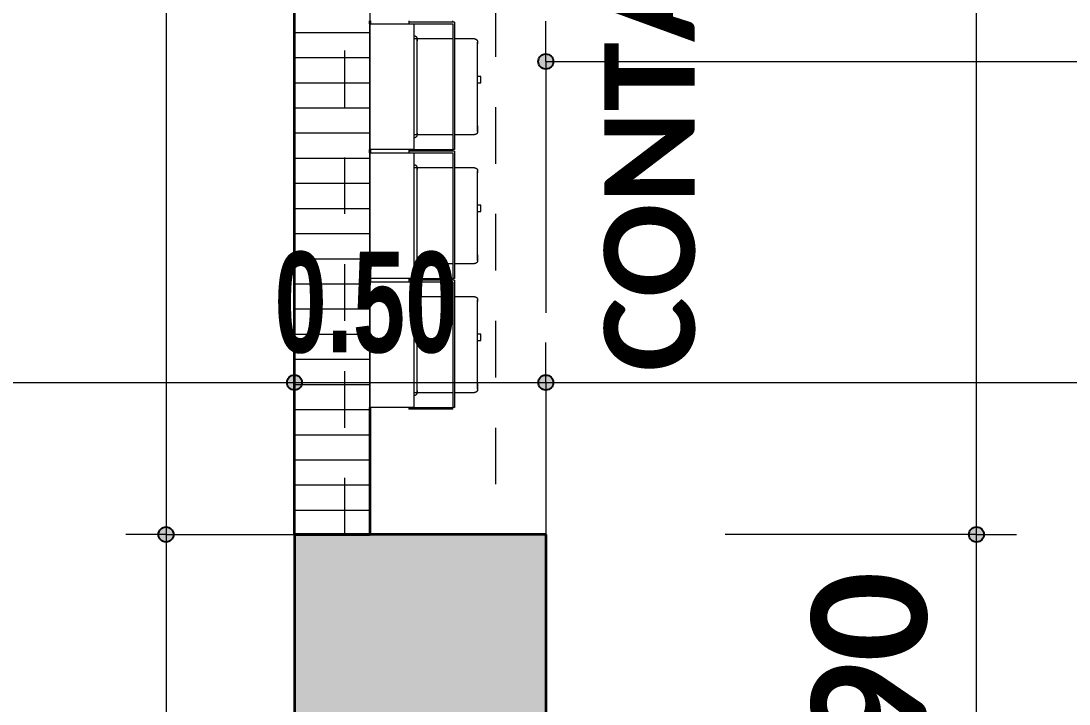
# Model space of a CAD drawing. Header units: metres. Extents: x -144 to 1000, y -717 to 29.
# Drawn here: x 229.054 to 231.14, y -567.561 to -566.203 of the extents above; entities that cross this region are included whole.
import ezdxf

# ---------------------------------------------------------------- set-up
doc = ezdxf.new("R2010")
doc.units = ezdxf.units.M
doc.linetypes.add('basculante modificado', pattern=[0.18, 0.1125, -0.0675])
doc.layers.get('0').update_dxf_attribs({"color": 1})
for name, color, linetype, lineweight in [('A-ANNO-DIMS', 1, 'Continuous', 9), ('A-DETL', 1, 'Continuous', 9), ('A-DETL-THIN', 1, 'Continuous', 9), ('A-WALL', 4, 'Continuous', 9), ('E-ELEC-FIXT', 7, 'Continuous', 9), ('G-ANNO-TEXT', 2, 'Continuous', 9), ('S-COLS', 7, 'Continuous', 9)]:
    doc.layers.add(name, color=color, linetype=linetype, lineweight=lineweight)
doc.layers.add('A-WALL-PATT', color=7, linetype='Continuous', lineweight=35, true_color=0x9c9c9c)
doc.styles.add('Britannic Bold_B_3', font='', dxfattribs={"width": 0.7})
doc.styles.add('Calibri_B_2', font='calibrib.ttf', dxfattribs={"height": 0.135})
doc.styles.add('Calibri_B_8', font='calibrib.ttf', dxfattribs={"height": 0.9})
doc.styles.get('Britannic Bold_B_3').set_extended_font_data('Britannic Bold', bold=True)

# ---------------------------------------------------------------- blocks, each defined once
blk = doc.blocks.new('W')
at = {"layer": 'A-ANNO-DIMS', "lineweight": 25, "true_color": 0x004080}
h = blk.add_hatch(color=156, dxfattribs=at)
edge = h.paths.add_edge_path()
edge.add_arc((227.599, -504.7657), 0.015, 0, 360)
at = {"layer": 'A-ANNO-DIMS', "lineweight": 25, "true_color": 0x00592d}
h = blk.add_hatch(color=118, dxfattribs=at)
edge = h.paths.add_edge_path()
edge.add_arc((227.099, -505.4042), 0.015, 0, 360)
h = blk.add_hatch(color=118, dxfattribs=at)
edge = h.paths.add_edge_path()
edge.add_arc((227.099, -505.4042), 0.015, 0, 360)
h = blk.add_hatch(color=118, dxfattribs=at)
edge = h.paths.add_edge_path()
edge.add_arc((227.599, -505.4042), 0.015, 0, 360)
h = blk.add_hatch(color=118, dxfattribs=at)
edge = h.paths.add_edge_path()
edge.add_arc((227.599, -505.4042), 0.015, 0, 360)
h = blk.add_hatch(color=118, dxfattribs=at)
edge = h.paths.add_edge_path()
edge.add_arc((226.8431, -505.7064), 0.015, 0, 360)
h = blk.add_hatch(color=118, dxfattribs=at)
edge = h.paths.add_edge_path()
edge.add_arc((226.8431, -505.7064), 0.015, 0, 360)
at = {"layer": 'A-ANNO-DIMS', "lineweight": 25, "true_color": 0x004080}
h = blk.add_hatch(color=156, dxfattribs=at)
edge = h.paths.add_edge_path()
edge.add_arc((228.4561, -505.7064), 0.015, 0, 360)
h = blk.add_hatch(color=156, dxfattribs=at)
edge = h.paths.add_edge_path()
edge.add_arc((228.4561, -505.7064), 0.015, 0, 360)
at = {"layer": 'S-COLS', "true_color": 0x5b5b5b}
h = blk.add_hatch(color=251, dxfattribs=at)
h.paths.add_polyline_path([(219.399, -506.6065), (219.899, -506.6065), (219.899, -505.7065), (219.399, -505.7065), (219.399, -506.241)])
h.paths.add_polyline_path([(237.6988, -506.6065), (237.6988, -505.7065), (237.1988, -505.7065), (237.1988, -506.6065)])
h.paths.add_polyline_path([(227.249, -506.6064), (227.599, -506.6064), (227.599, -505.7064), (227.099, -505.7064), (227.099, -506.6064)])
h.paths.add_polyline_path([(227.099, -498.9064), (227.5989, -498.9064), (227.5989, -498.0064), (227.0989, -498.0064), (227.0989, -498.9064)])
h.paths.add_polyline_path([(219.8989, -498.9064), (219.8989, -498.2065), (219.3989, -498.2065), (219.3989, -498.9064)])
h.paths.add_polyline_path([(237.2991, -498.9064), (237.6991, -498.9054), (237.6991, -498.2065), (237.2991, -498.2065), (237.2991, -498.9054)])
h.paths.add_polyline_path([(225.2986, -498.9064), (225.2989, -498.9064), (225.2986, -498.4065), (223.5988, -498.4065), (223.5988, -496.2565), (225.2991, -496.2565), (225.2986, -495.7565), (223.2988, -495.7565), (223.2988, -498.9064)])
h.paths.add_polyline_path([(233.8991, -498.9064), (233.8989, -495.7564), (233.3991, -495.7564), (233.3991, -498.9064), (233.8989, -498.9064)])
h.paths.add_polyline_path([(227.5991, -496.6565), (227.5991, -495.7565), (227.0991, -495.7565), (227.0991, -496.6565)])
h.paths.add_polyline_path([(219.3988, -496.4565), (219.8988, -496.4565), (219.8988, -495.7554), (219.3988, -495.7554)])
h.paths.add_polyline_path([(237.2991, -496.4565), (237.6991, -496.4565), (237.6991, -495.7554), (237.2991, -495.7564)])
h.paths.add_polyline_path([(237.199, -487.7565), (237.699, -487.7565), (237.699, -486.8565), (237.199, -486.8565)])
at = {"layer": 'A-ANNO-DIMS', "color": 118, "true_color": 0x00592d}
for p, q in [((226.8431, -498.9064), (226.8431, -505.7064)), ((227.099, -505.4042), (227.099, -505.3242)), ((227.099, -505.4042), (227.099, -505.3242)), ((227.599, -505.4042), (227.599, -505.3242)), ((227.599, -505.4042), (227.599, -505.3242)), ((219.899, -505.4042), (227.099, -505.4042)), ((227.099, -505.4042), (227.099, -505.9042)), ((227.099, -505.4042), (227.599, -505.4042)), ((227.099, -505.4042), (227.099, -505.9042)), ((227.599, -505.4042), (227.599, -505.9042)), ((227.599, -505.4042), (237.1988, -505.4042)), ((227.599, -505.4042), (227.599, -505.9042)), ((226.8431, -505.7064), (226.7631, -505.7064)), ((226.8431, -505.7064), (226.7631, -505.7064)), ((226.8431, -505.7064), (227.3431, -505.7064)), ((226.8431, -505.7064), (226.8431, -506.6065)), ((226.8431, -505.7064), (227.3431, -505.7064))]:
    blk.add_line(p, q, dxfattribs=at)
at = {"layer": 'A-ANNO-DIMS', "color": 156, "true_color": 0x004080}
for p, q in [((228.4561, -505.7064), (228.4561, -502.3554)), ((227.599, -504.7657), (227.599, -504.6857)), ((227.599, -504.7657), (228.6989, -504.7657)), ((227.599, -504.7657), (227.599, -505.2657)), ((228.4561, -505.7064), (227.9561, -505.7064)), ((228.4561, -505.7064), (227.9561, -505.7064)), ((228.4561, -506.6064), (228.4561, -505.7064)), ((228.4561, -505.7064), (228.5361, -505.7064)), ((228.4561, -505.7064), (228.5361, -505.7064))]:
    blk.add_line(p, q, dxfattribs=at)
at = {"layer": 'A-ANNO-DIMS', "color": 156, "lineweight": 25, "true_color": 0x004080}
for centre in [(227.599, -504.7657), (228.4561, -505.7064), (228.4561, -505.7064)]:
    blk.add_circle(centre, 0.015, dxfattribs=at)
at = {"layer": 'A-ANNO-DIMS', "color": 118, "lineweight": 25, "true_color": 0x00592d}
for centre in [(227.099, -505.4042), (227.099, -505.4042), (227.599, -505.4042), (227.599, -505.4042), (226.8431, -505.7064), (226.8431, -505.7064)]:
    blk.add_circle(centre, 0.015, dxfattribs=at)
at = {"layer": 'A-DETL', "color": 7, "linetype": 'basculante modificado'}
for p, q in [((227.199, -505.7064), (227.199, -498.9064)), ((227.499, -498.9064), (227.499, -505.7064))]:
    blk.add_line(p, q, dxfattribs=at)
at = {"layer": 'A-DETL-THIN'}
for p, q in [((227.249, -502.3554), (227.249, -505.7064)), ((227.249, -505.7064), (227.5988, -505.7064)), ((227.5988, -505.7064), (227.5988, -506.6064))]:
    blk.add_line(p, q, dxfattribs=at)
at = {"layer": 'A-WALL', "lineweight": 35}
for p, q in [((227.099, -505.7064), (227.099, -498.9104)), ((227.249, -504.6846), (227.249, -504.691)), ((227.249, -504.941), (227.249, -504.9473)), ((227.249, -505.1973), (227.249, -505.2037)), ((227.249, -505.4537), (227.249, -505.7064)), ((227.099, -505.7064), (227.249, -505.7064))]:
    blk.add_line(p, q, dxfattribs=at)
at = {"layer": 'A-WALL-PATT', "color": 8, "lineweight": 5, "true_color": 0x727272}
for p, q in [((227.249, -504.7085), (227.099, -504.7085)), ((227.249, -504.7585), (227.099, -504.7585)), ((227.249, -504.8085), (227.099, -504.8085)), ((227.249, -504.8585), (227.099, -504.8585)), ((227.249, -504.9085), (227.099, -504.9085)), ((227.249, -504.9585), (227.099, -504.9585)), ((227.249, -505.0085), (227.099, -505.0085)), ((227.249, -505.0585), (227.099, -505.0585)), ((227.249, -505.1085), (227.099, -505.1085)), ((227.249, -505.1585), (227.099, -505.1585)), ((227.249, -505.2085), (227.099, -505.2085)), ((227.249, -505.2585), (227.099, -505.2585)), ((227.249, -505.3085), (227.099, -505.3085)), ((227.249, -505.3585), (227.099, -505.3585)), ((227.249, -505.4085), (227.099, -505.4085)), ((227.249, -505.4585), (227.099, -505.4585)), ((227.249, -505.5085), (227.099, -505.5085)), ((227.249, -505.5585), (227.099, -505.5585)), ((227.249, -505.6085), (227.099, -505.6085)), ((227.249, -505.6585), (227.099, -505.6585))]:
    blk.add_line(p, q, dxfattribs=at)
at = {"layer": 'E-ELEC-FIXT'}
for p, q in [((227.249, -504.941), (227.249, -504.691)), ((227.249, -504.691), (227.3364, -504.691)), ((227.3264, -504.6846), (227.3264, -504.6878)), ((227.4138, -504.6878), (227.3264, -504.6878)), ((227.417, -504.6878), (227.3264, -504.6878)), ((227.3264, -504.6878), (227.3264, -504.691)), ((227.3264, -504.691), (227.4138, -504.691)), ((227.3364, -504.691), (227.3364, -504.941)), ((227.4138, -504.6878), (227.4138, -504.6846)), ((227.4138, -504.691), (227.4138, -504.941)), ((227.417, -504.6878), (227.417, -504.941)), ((227.4138, -504.7207), (227.3364, -504.7207)), ((227.3428, -504.7232), (227.3428, -504.7207)), ((227.4571, -504.7207), (227.417, -504.7207)), ((227.3428, -504.7591), (227.3428, -504.7522)), ((227.3428, -504.7866), (227.3428, -504.7782)), ((227.4698, -504.7952), (227.4634, -504.7952)), ((227.4698, -504.7952), (227.4634, -504.7952)), ((227.4698, -504.8079), (227.4698, -504.7952)), ((227.4698, -504.7958), (227.4698, -504.7952)), ((227.4698, -504.796), (227.4698, -504.7952)), ((227.4698, -504.7958), (227.4698, -504.7952)), ((227.4634, -504.8079), (227.4698, -504.8079)), ((227.4634, -504.8079), (227.4698, -504.8079)), ((227.4698, -504.8079), (227.4698, -504.807)), ((227.4698, -504.8079), (227.4698, -504.8072)), ((227.4698, -504.8079), (227.4698, -504.8072)), ((227.3428, -504.8537), (227.3428, -504.8454)), ((227.3428, -504.8797), (227.3428, -504.8721)), ((227.3364, -504.9112), (227.4138, -504.9112)), ((227.3428, -504.9112), (227.3428, -504.9098)), ((227.417, -504.9112), (227.4571, -504.9112)), ((227.3364, -504.941), (227.249, -504.941)), ((227.3264, -504.941), (227.4138, -504.941)), ((227.3264, -504.941), (227.3264, -504.9441)), ((227.4138, -504.9441), (227.4138, -504.941)), ((227.417, -504.941), (227.4138, -504.941)), ((227.249, -505.1973), (227.249, -504.9473)), ((227.249, -504.9473), (227.3364, -504.9473)), ((227.4138, -504.9441), (227.3264, -504.9441)), ((227.417, -504.9441), (227.3264, -504.9441)), ((227.3264, -504.9441), (227.3264, -504.9473)), ((227.3264, -504.9473), (227.4138, -504.9473)), ((227.3364, -504.9473), (227.3364, -505.1973)), ((227.4138, -504.9473), (227.4138, -505.1973)), ((227.417, -504.9441), (227.417, -505.1973)), ((227.4138, -504.9771), (227.3364, -504.9771)), ((227.3428, -504.9796), (227.3428, -504.9771)), ((227.4571, -504.9771), (227.417, -504.9771)), ((227.3428, -505.0155), (227.3428, -505.0086)), ((227.3428, -505.0429), (227.3428, -505.0346)), ((227.4698, -505.0515), (227.4634, -505.0515)), ((227.4698, -505.0515), (227.4634, -505.0515)), ((227.4634, -505.0642), (227.4698, -505.0642)), ((227.4634, -505.0642), (227.4698, -505.0642)), ((227.4698, -505.0642), (227.4698, -505.0515)), ((227.4698, -505.0522), (227.4698, -505.0515)), ((227.4698, -505.0524), (227.4698, -505.0515)), ((227.4698, -505.0522), (227.4698, -505.0515)), ((227.4698, -505.0642), (227.4698, -505.0634)), ((227.4698, -505.0642), (227.4698, -505.0636)), ((227.4698, -505.0642), (227.4698, -505.0636)), ((227.3428, -505.1101), (227.3428, -505.1017)), ((227.3428, -505.1361), (227.3428, -505.1292)), ((227.3364, -505.1676), (227.4138, -505.1676)), ((227.3428, -505.1676), (227.3428, -505.1661)), ((227.417, -505.1676), (227.4571, -505.1676)), ((227.3364, -505.1973), (227.249, -505.1973)), ((227.249, -505.4537), (227.249, -505.2037)), ((227.249, -505.2037), (227.3364, -505.2037)), ((227.3264, -505.1973), (227.4138, -505.1973)), ((227.3264, -505.1973), (227.3264, -505.2005)), ((227.4138, -505.2005), (227.3264, -505.2005)), ((227.417, -505.2005), (227.3264, -505.2005)), ((227.3264, -505.2005), (227.3264, -505.2037)), ((227.3264, -505.2037), (227.4138, -505.2037)), ((227.3364, -505.2037), (227.3364, -505.4537)), ((227.4138, -505.2005), (227.4138, -505.1973)), ((227.417, -505.1973), (227.4138, -505.1973)), ((227.4138, -505.2037), (227.4138, -505.4537)), ((227.417, -505.2005), (227.417, -505.4537)), ((227.4138, -505.2334), (227.3364, -505.2334)), ((227.3428, -505.2359), (227.3428, -505.2334)), ((227.4571, -505.2334), (227.417, -505.2334)), ((227.3428, -505.2718), (227.3428, -505.2649)), ((227.3428, -505.2993), (227.3428, -505.2909)), ((227.4698, -505.3079), (227.4634, -505.3079)), ((227.4698, -505.3079), (227.4634, -505.3079)), ((227.4698, -505.3206), (227.4698, -505.3079)), ((227.4698, -505.3085), (227.4698, -505.3079)), ((227.4698, -505.3087), (227.4698, -505.3079)), ((227.4698, -505.3085), (227.4698, -505.3079)), ((227.4634, -505.3206), (227.4698, -505.3206)), ((227.4634, -505.3206), (227.4698, -505.3206)), ((227.4698, -505.3206), (227.4698, -505.3197)), ((227.4698, -505.3206), (227.4698, -505.3199)), ((227.4698, -505.3206), (227.4698, -505.3199)), ((227.3428, -505.3664), (227.3428, -505.3581)), ((227.3428, -505.3924), (227.3428, -505.3855)), ((227.3428, -505.4239), (227.3428, -505.4225)), ((227.3364, -505.4239), (227.4138, -505.4239)), ((227.417, -505.4239), (227.4571, -505.4239)), ((227.3364, -505.4537), (227.249, -505.4537)), ((227.3264, -505.4537), (227.4138, -505.4537)), ((227.3264, -505.4537), (227.3264, -505.4568)), ((227.4138, -505.4568), (227.3264, -505.4568)), ((227.4138, -505.4568), (227.4138, -505.4537)), ((227.417, -505.4537), (227.4138, -505.4537))]:
    blk.add_line(p, q, dxfattribs=at)
at = {"layer": 'E-ELEC-FIXT', "flags": 128}
for points in [[(227.3364, -504.7144), (227.3367, -504.7144), (227.3369, -504.7144), (227.3372, -504.7144), (227.3375, -504.7144), (227.3377, -504.7145), (227.3379, -504.7145), (227.3382, -504.7146), (227.3384, -504.7147), (227.3387, -504.7148), (227.3389, -504.7149), (227.3391, -504.715), (227.3394, -504.7151), (227.3396, -504.7152), (227.3398, -504.7153), (227.34, -504.7155), (227.3402, -504.7156), (227.3404, -504.7158), (227.3406, -504.7159), (227.3408, -504.7161), (227.341, -504.7163), (227.3412, -504.7165), (227.3413, -504.7167), (227.3415, -504.7169), (227.3416, -504.7171), (227.3418, -504.7173), (227.3419, -504.7175), (227.342, -504.7177), (227.3422, -504.718), (227.3423, -504.7182), (227.3424, -504.7184), (227.3424, -504.7187), (227.3425, -504.7189), (227.3426, -504.7191), (227.3426, -504.7194), (227.3427, -504.7196), (227.3427, -504.7199), (227.3428, -504.7201), (227.3428, -504.7204), (227.3428, -504.7206), (227.3428, -504.7207)], [(227.3364, -504.7144), (227.3367, -504.7144), (227.3369, -504.7144), (227.3372, -504.7144), (227.3375, -504.7144), (227.3377, -504.7145), (227.3379, -504.7145), (227.3382, -504.7146), (227.3384, -504.7147), (227.3387, -504.7148), (227.3389, -504.7149), (227.3391, -504.715), (227.3394, -504.7151), (227.3396, -504.7152), (227.3398, -504.7153), (227.34, -504.7155), (227.3402, -504.7156), (227.3404, -504.7158), (227.3406, -504.7159)], [(227.3423, -504.7182), (227.3424, -504.7184), (227.3424, -504.7187), (227.3425, -504.7189), (227.3426, -504.7191), (227.3426, -504.7194), (227.3427, -504.7196), (227.3427, -504.7199), (227.3428, -504.7201), (227.3428, -504.7204), (227.3428, -504.7206), (227.3428, -504.7207)], [(227.3428, -504.816), (227.3428, -504.8122), (227.3428, -504.8084), (227.3428, -504.8046), (227.3428, -504.8008), (227.3428, -504.797), (227.3428, -504.7933), (227.3428, -504.7896), (227.3428, -504.786), (227.3428, -504.7824), (227.3428, -504.7789), (227.3428, -504.7754), (227.3428, -504.772), (227.3428, -504.7686), (227.3428, -504.7654), (227.3428, -504.7622), (227.3428, -504.7591), (227.3428, -504.7561), (227.3428, -504.7532), (227.3428, -504.7503), (227.3428, -504.7476), (227.3428, -504.745), (227.3428, -504.7426), (227.3428, -504.7402), (227.3428, -504.7379), (227.3428, -504.7358), (227.3428, -504.7338), (227.3428, -504.732), (227.3428, -504.7302), (227.3428, -504.7286), (227.3428, -504.7272), (227.3428, -504.7259), (227.3428, -504.7247), (227.3428, -504.7237), (227.3428, -504.7228), (227.3428, -504.7221), (227.3428, -504.7215), (227.3428, -504.7211), (227.3428, -504.7208), (227.3428, -504.7207), (227.3428, -504.7207)], [(227.3428, -504.7207), (227.3428, -504.7208), (227.3428, -504.721), (227.3428, -504.7214), (227.3428, -504.7219), (227.3428, -504.7226), (227.3428, -504.7234), (227.3428, -504.7244)], [(227.4571, -504.7207), (227.4573, -504.7207), (227.4576, -504.7207), (227.4579, -504.7208), (227.4581, -504.7208), (227.4584, -504.7208), (227.4586, -504.7209), (227.4588, -504.721), (227.4591, -504.721), (227.4593, -504.7211), (227.4596, -504.7212), (227.4598, -504.7213), (227.46, -504.7214), (227.4602, -504.7216), (227.4605, -504.7217), (227.4607, -504.7218), (227.4609, -504.722), (227.4611, -504.7221), (227.4613, -504.7223), (227.4615, -504.7225), (227.4616, -504.7226), (227.4618, -504.7228), (227.462, -504.723), (227.4621, -504.7232), (227.4623, -504.7234), (227.4624, -504.7236), (227.4626, -504.7239), (227.4627, -504.7241), (227.4628, -504.7243), (227.4629, -504.7245), (227.463, -504.7248), (227.4631, -504.725), (227.4632, -504.7252), (227.4632, -504.7255), (227.4633, -504.7257), (227.4633, -504.726), (227.4634, -504.7262), (227.4634, -504.7265), (227.4634, -504.7267), (227.4634, -504.727), (227.4634, -504.7271)], [(227.4579, -504.7208), (227.4581, -504.7208), (227.4584, -504.7208), (227.4586, -504.7209), (227.4588, -504.721), (227.4591, -504.721), (227.4593, -504.7211), (227.4596, -504.7212), (227.4598, -504.7213), (227.46, -504.7214), (227.4602, -504.7216), (227.4605, -504.7217), (227.4607, -504.7218), (227.4609, -504.722)], [(227.4623, -504.7234), (227.4624, -504.7236), (227.4626, -504.7239), (227.4627, -504.7241), (227.4628, -504.7243), (227.4629, -504.7245), (227.463, -504.7248), (227.4631, -504.725), (227.4632, -504.7252), (227.4632, -504.7255), (227.4633, -504.7257), (227.4633, -504.726), (227.4634, -504.7262), (227.4634, -504.7265), (227.4634, -504.7267), (227.4634, -504.727), (227.4634, -504.7271)], [(227.4634, -504.9049), (227.4634, -504.9048), (227.4634, -504.9046), (227.4634, -504.9042), (227.4634, -504.9037), (227.4634, -504.9031), (227.4634, -504.9023), (227.4634, -504.9014), (227.4634, -504.9004), (227.4634, -504.8992), (227.4634, -504.8978), (227.4634, -504.8964), (227.4634, -504.8948), (227.4634, -504.8931), (227.4634, -504.8913), (227.4634, -504.8893), (227.4634, -504.8873), (227.4634, -504.8851), (227.4634, -504.8828), (227.4634, -504.8804), (227.4634, -504.8779), (227.4634, -504.8753), (227.4634, -504.8726), (227.4634, -504.8698), (227.4634, -504.867), (227.4634, -504.864), (227.4634, -504.861), (227.4634, -504.8579), (227.4634, -504.8547), (227.4634, -504.8515), (227.4634, -504.8482), (227.4634, -504.8448), (227.4634, -504.8415), (227.4634, -504.838), (227.4634, -504.8346), (227.4634, -504.8311), (227.4634, -504.8276), (227.4634, -504.824), (227.4634, -504.8205), (227.4634, -504.8169), (227.4634, -504.8134), (227.4634, -504.8098), (227.4634, -504.8063), (227.4634, -504.8028), (227.4634, -504.7992), (227.4634, -504.7958), (227.4634, -504.7923), (227.4634, -504.7889), (227.4634, -504.7855), (227.4634, -504.7822), (227.4634, -504.779), (227.4634, -504.7758), (227.4634, -504.7726), (227.4634, -504.7696), (227.4634, -504.7666), (227.4634, -504.7636), (227.4634, -504.7608), (227.4634, -504.7581), (227.4634, -504.7554), (227.4634, -504.7529), (227.4634, -504.7504), (227.4634, -504.7481), (227.4634, -504.7458), (227.4634, -504.7437), (227.4634, -504.7417), (227.4634, -504.7398), (227.4634, -504.738), (227.4634, -504.7364), (227.4634, -504.7349), (227.4634, -504.7335), (227.4634, -504.7322), (227.4634, -504.7311), (227.4634, -504.7301), (227.4634, -504.7292), (227.4634, -504.7285), (227.4634, -504.728), (227.4634, -504.7275), (227.4634, -504.7272), (227.4634, -504.7271), (227.4634, -504.7271)], [(227.4634, -504.7271), (227.4634, -504.7271), (227.4634, -504.7274), (227.4634, -504.7277), (227.4634, -504.7282), (227.4634, -504.7288), (227.4634, -504.7296), (227.4634, -504.7305)], [(227.4634, -504.7285), (227.4634, -504.728), (227.4634, -504.7275), (227.4634, -504.7272), (227.4634, -504.7271), (227.4634, -504.7271)], [(227.4634, -504.7271), (227.4634, -504.7271), (227.4634, -504.7274), (227.4634, -504.7277), (227.4634, -504.7282)], [(227.3428, -504.9112), (227.3428, -504.9111), (227.3428, -504.9109), (227.3428, -504.9105), (227.3428, -504.91), (227.3428, -504.9093), (227.3428, -504.9085), (227.3428, -504.9075), (227.3428, -504.9064), (227.3428, -504.9051), (227.3428, -504.9037), (227.3428, -504.9021), (227.3428, -504.9005), (227.3428, -504.8986), (227.3428, -504.8967), (227.3428, -504.8946), (227.3428, -504.8924), (227.3428, -504.89), (227.3428, -504.8876), (227.3428, -504.885), (227.3428, -504.8823), (227.3428, -504.8795), (227.3428, -504.8767), (227.3428, -504.8737), (227.3428, -504.8706), (227.3428, -504.8674), (227.3428, -504.8642), (227.3428, -504.8609), (227.3428, -504.8575), (227.3428, -504.854), (227.3428, -504.8505), (227.3428, -504.8469), (227.3428, -504.8433), (227.3428, -504.8396), (227.3428, -504.8359), (227.3428, -504.8322), (227.3428, -504.8284), (227.3428, -504.8246), (227.3428, -504.8208), (227.3428, -504.817), (227.3428, -504.816)], [(227.4634, -504.9049), (227.4634, -504.9048), (227.4634, -504.9046), (227.4634, -504.9042), (227.4634, -504.9037), (227.4634, -504.9031), (227.4634, -504.9023), (227.4634, -504.9014), (227.4634, -504.9004), (227.4634, -504.8992), (227.4634, -504.8978), (227.4634, -504.8964), (227.4634, -504.8948), (227.4634, -504.8931)], [(227.4634, -504.8939), (227.4634, -504.8956), (227.4634, -504.8971), (227.4634, -504.8985), (227.4634, -504.8997), (227.4634, -504.9009), (227.4634, -504.9018), (227.4634, -504.9027), (227.4634, -504.9034), (227.4634, -504.904), (227.4634, -504.9044), (227.4634, -504.9047), (227.4634, -504.9048), (227.4634, -504.9049)], [(227.4634, -504.8939), (227.4634, -504.8956), (227.4634, -504.8971), (227.4634, -504.8985), (227.4634, -504.8997), (227.4634, -504.9009), (227.4634, -504.9018), (227.4634, -504.9027), (227.4634, -504.9034), (227.4634, -504.904), (227.4634, -504.9044), (227.4634, -504.9047), (227.4634, -504.9048), (227.4634, -504.9049)], [(227.3428, -504.9112), (227.3428, -504.9115), (227.3428, -504.9117), (227.3427, -504.912), (227.3427, -504.9122), (227.3427, -504.9125), (227.3426, -504.9127), (227.3425, -504.913), (227.3425, -504.9132), (227.3424, -504.9135), (227.3423, -504.9137), (227.3422, -504.9139), (227.3421, -504.9141), (227.342, -504.9144), (227.3418, -504.9146), (227.3417, -504.9148), (227.3415, -504.915), (227.3414, -504.9152), (227.3412, -504.9154), (227.341, -504.9156), (227.3409, -504.9158), (227.3407, -504.9159), (227.3405, -504.9161), (227.3403, -504.9163), (227.3401, -504.9164), (227.3399, -504.9166), (227.3397, -504.9167), (227.3394, -504.9168), (227.3392, -504.9169), (227.339, -504.917), (227.3387, -504.9171), (227.3385, -504.9172), (227.3383, -504.9173), (227.338, -504.9174), (227.3378, -504.9174), (227.3375, -504.9175), (227.3373, -504.9175), (227.337, -504.9175), (227.3368, -504.9176), (227.3365, -504.9176), (227.3364, -504.9176)], [(227.3405, -504.9161), (227.3403, -504.9163), (227.3401, -504.9164), (227.3399, -504.9166), (227.3397, -504.9167), (227.3394, -504.9168), (227.3392, -504.9169), (227.339, -504.917), (227.3387, -504.9171), (227.3385, -504.9172), (227.3383, -504.9173), (227.338, -504.9174), (227.3378, -504.9174), (227.3375, -504.9175), (227.3373, -504.9175), (227.337, -504.9175), (227.3368, -504.9176), (227.3365, -504.9176), (227.3364, -504.9176)], [(227.3428, -504.9112), (227.3428, -504.9115), (227.3428, -504.9117), (227.3427, -504.912), (227.3427, -504.9122), (227.3427, -504.9125), (227.3426, -504.9127), (227.3425, -504.913), (227.3425, -504.9132), (227.3424, -504.9135)], [(227.3428, -504.9082), (227.3428, -504.9091), (227.3428, -504.9098), (227.3428, -504.9104), (227.3428, -504.9108), (227.3428, -504.9111), (227.3428, -504.9112), (227.3428, -504.9112)], [(227.4634, -504.9049), (227.4634, -504.9051), (227.4634, -504.9054), (227.4634, -504.9056), (227.4634, -504.9059), (227.4633, -504.9061), (227.4633, -504.9064), (227.4632, -504.9066), (227.4631, -504.9069), (227.463, -504.9071), (227.4629, -504.9073), (227.4628, -504.9076), (227.4627, -504.9078), (227.4626, -504.908), (227.4625, -504.9082), (227.4623, -504.9085), (227.4622, -504.9087), (227.462, -504.9089), (227.4619, -504.9091), (227.4617, -504.9092), (227.4615, -504.9094), (227.4613, -504.9096), (227.4611, -504.9098), (227.4609, -504.9099), (227.4607, -504.9101), (227.4605, -504.9102), (227.4603, -504.9103), (227.4601, -504.9105), (227.4599, -504.9106), (227.4596, -504.9107), (227.4594, -504.9108), (227.4592, -504.9109), (227.4589, -504.911), (227.4587, -504.911), (227.4584, -504.9111), (227.4582, -504.9111), (227.4579, -504.9112), (227.4577, -504.9112), (227.4574, -504.9112), (227.4572, -504.9112), (227.4571, -504.9112)], [(227.4609, -504.9099), (227.4607, -504.9101), (227.4605, -504.9102), (227.4603, -504.9103), (227.4601, -504.9105), (227.4599, -504.9106), (227.4596, -504.9107), (227.4594, -504.9108), (227.4592, -504.9109), (227.4589, -504.911), (227.4587, -504.911), (227.4584, -504.9111), (227.4582, -504.9111), (227.4579, -504.9112)], [(227.4634, -504.9049), (227.4634, -504.9051), (227.4634, -504.9054), (227.4634, -504.9056), (227.4634, -504.9059), (227.4633, -504.9061), (227.4633, -504.9064), (227.4632, -504.9066), (227.4631, -504.9069), (227.463, -504.9071), (227.4629, -504.9073), (227.4628, -504.9076), (227.4627, -504.9078), (227.4626, -504.908), (227.4625, -504.9082), (227.4623, -504.9085), (227.4622, -504.9087), (227.462, -504.9089), (227.4619, -504.9091), (227.4617, -504.9092)], [(227.3364, -504.9707), (227.3367, -504.9707), (227.3369, -504.9707), (227.3372, -504.9708), (227.3375, -504.9708), (227.3377, -504.9708), (227.3379, -504.9709), (227.3382, -504.971), (227.3384, -504.971), (227.3387, -504.9711), (227.3389, -504.9712), (227.3391, -504.9713), (227.3394, -504.9714), (227.3396, -504.9716), (227.3398, -504.9717), (227.34, -504.9718), (227.3402, -504.972), (227.3404, -504.9721), (227.3406, -504.9723), (227.3408, -504.9725), (227.341, -504.9726), (227.3412, -504.9728), (227.3413, -504.973), (227.3415, -504.9732), (227.3416, -504.9734), (227.3418, -504.9736), (227.3419, -504.9739), (227.342, -504.9741), (227.3422, -504.9743), (227.3423, -504.9745), (227.3424, -504.9748), (227.3424, -504.975), (227.3425, -504.9752), (227.3426, -504.9755), (227.3426, -504.9757), (227.3427, -504.976), (227.3427, -504.9762), (227.3428, -504.9765), (227.3428, -504.9767), (227.3428, -504.977), (227.3428, -504.9771)], [(227.3364, -504.9707), (227.3367, -504.9707), (227.3369, -504.9707), (227.3372, -504.9708), (227.3375, -504.9708), (227.3377, -504.9708), (227.3379, -504.9709), (227.3382, -504.971), (227.3384, -504.971), (227.3387, -504.9711), (227.3389, -504.9712), (227.3391, -504.9713), (227.3394, -504.9714), (227.3396, -504.9716), (227.3398, -504.9717), (227.34, -504.9718), (227.3402, -504.972), (227.3404, -504.9721), (227.3406, -504.9723)], [(227.3423, -504.9745), (227.3424, -504.9748), (227.3424, -504.975), (227.3425, -504.9752), (227.3426, -504.9755), (227.3426, -504.9757), (227.3427, -504.976), (227.3427, -504.9762), (227.3428, -504.9765), (227.3428, -504.9767), (227.3428, -504.977), (227.3428, -504.9771)], [(227.3428, -505.0723), (227.3428, -505.0685), (227.3428, -505.0647), (227.3428, -505.0609), (227.3428, -505.0571), (227.3428, -505.0534), (227.3428, -505.0497), (227.3428, -505.046), (227.3428, -505.0424), (227.3428, -505.0388), (227.3428, -505.0352), (227.3428, -505.0317), (227.3428, -505.0283), (227.3428, -505.025), (227.3428, -505.0217), (227.3428, -505.0185), (227.3428, -505.0154), (227.3428, -505.0124), (227.3428, -505.0095), (227.3428, -505.0067), (227.3428, -505.004), (227.3428, -505.0014), (227.3428, -504.9989), (227.3428, -504.9965), (227.3428, -504.9943), (227.3428, -504.9922), (227.3428, -504.9902), (227.3428, -504.9883), (227.3428, -504.9866), (227.3428, -504.985), (227.3428, -504.9835), (227.3428, -504.9822), (227.3428, -504.9811), (227.3428, -504.98), (227.3428, -504.9792), (227.3428, -504.9785), (227.3428, -504.9779), (227.3428, -504.9775), (227.3428, -504.9772), (227.3428, -504.9771), (227.3428, -504.9771)], [(227.3428, -504.9771), (227.3428, -504.9771), (227.3428, -504.9774), (227.3428, -504.9778), (227.3428, -504.9783), (227.3428, -504.979), (227.3428, -504.9798), (227.3428, -504.9808)], [(227.4571, -504.9771), (227.4573, -504.9771), (227.4576, -504.9771), (227.4579, -504.9771), (227.4581, -504.9771), (227.4584, -504.9772), (227.4586, -504.9772), (227.4588, -504.9773), (227.4591, -504.9774), (227.4593, -504.9775), (227.4596, -504.9776), (227.4598, -504.9777), (227.46, -504.9778), (227.4602, -504.9779), (227.4605, -504.978), (227.4607, -504.9782), (227.4609, -504.9783), (227.4611, -504.9785), (227.4613, -504.9786), (227.4615, -504.9788), (227.4616, -504.979), (227.4618, -504.9792), (227.462, -504.9794), (227.4621, -504.9796), (227.4623, -504.9798), (227.4624, -504.98), (227.4626, -504.9802), (227.4627, -504.9804), (227.4628, -504.9807), (227.4629, -504.9809), (227.463, -504.9811), (227.4631, -504.9814), (227.4632, -504.9816), (227.4632, -504.9818), (227.4633, -504.9821), (227.4633, -504.9823), (227.4634, -504.9826), (227.4634, -504.9828), (227.4634, -504.9831), (227.4634, -504.9833), (227.4634, -504.9834)], [(227.4579, -504.9771), (227.4581, -504.9771), (227.4584, -504.9772), (227.4586, -504.9772), (227.4588, -504.9773), (227.4591, -504.9774), (227.4593, -504.9775), (227.4596, -504.9776), (227.4598, -504.9777), (227.46, -504.9778), (227.4602, -504.9779), (227.4605, -504.978), (227.4607, -504.9782), (227.4609, -504.9783)], [(227.4623, -504.9798), (227.4624, -504.98), (227.4626, -504.9802), (227.4627, -504.9804), (227.4628, -504.9807), (227.4629, -504.9809), (227.463, -504.9811), (227.4631, -504.9814), (227.4632, -504.9816), (227.4632, -504.9818), (227.4633, -504.9821), (227.4633, -504.9823), (227.4634, -504.9826), (227.4634, -504.9828), (227.4634, -504.9831), (227.4634, -504.9833), (227.4634, -504.9834)], [(227.4634, -505.1612), (227.4634, -505.1611), (227.4634, -505.1609), (227.4634, -505.1606), (227.4634, -505.1601), (227.4634, -505.1594), (227.4634, -505.1587), (227.4634, -505.1578), (227.4634, -505.1567), (227.4634, -505.1555), (227.4634, -505.1542), (227.4634, -505.1527), (227.4634, -505.1512), (227.4634, -505.1495), (227.4634, -505.1476), (227.4634, -505.1457), (227.4634, -505.1436), (227.4634, -505.1414), (227.4634, -505.1392), (227.4634, -505.1368), (227.4634, -505.1343), (227.4634, -505.1317), (227.4634, -505.129), (227.4634, -505.1262), (227.4634, -505.1233), (227.4634, -505.1203), (227.4634, -505.1173), (227.4634, -505.1142), (227.4634, -505.111), (227.4634, -505.1078), (227.4634, -505.1045), (227.4634, -505.1012), (227.4634, -505.0978), (227.4634, -505.0944), (227.4634, -505.0909), (227.4634, -505.0874), (227.4634, -505.0839), (227.4634, -505.0804), (227.4634, -505.0768), (227.4634, -505.0733), (227.4634, -505.0697), (227.4634, -505.0662), (227.4634, -505.0626), (227.4634, -505.0591), (227.4634, -505.0556), (227.4634, -505.0521), (227.4634, -505.0487), (227.4634, -505.0453), (227.4634, -505.0419), (227.4634, -505.0386), (227.4634, -505.0353), (227.4634, -505.0321), (227.4634, -505.029), (227.4634, -505.0259), (227.4634, -505.0229), (227.4634, -505.02), (227.4634, -505.0172), (227.4634, -505.0144), (227.4634, -505.0118), (227.4634, -505.0092), (227.4634, -505.0068), (227.4634, -505.0044), (227.4634, -505.0022), (227.4634, -505), (227.4634, -504.998), (227.4634, -504.9961), (227.4634, -504.9944), (227.4634, -504.9927), (227.4634, -504.9912), (227.4634, -504.9898), (227.4634, -504.9886), (227.4634, -504.9874), (227.4634, -504.9864), (227.4634, -504.9856), (227.4634, -504.9849), (227.4634, -504.9843), (227.4634, -504.9839), (227.4634, -504.9836), (227.4634, -504.9834), (227.4634, -504.9834)], [(227.4634, -504.9834), (227.4634, -504.9835), (227.4634, -504.9837), (227.4634, -504.9841), (227.4634, -504.9846), (227.4634, -504.9852), (227.4634, -504.986), (227.4634, -504.9869)], [(227.4634, -504.9849), (227.4634, -504.9843), (227.4634, -504.9839), (227.4634, -504.9836), (227.4634, -504.9834), (227.4634, -504.9834)], [(227.4634, -504.9834), (227.4634, -504.9835), (227.4634, -504.9837), (227.4634, -504.9841), (227.4634, -504.9846)], [(227.3428, -505.1676), (227.3428, -505.1675), (227.3428, -505.1673), (227.3428, -505.1669), (227.3428, -505.1664), (227.3428, -505.1657), (227.3428, -505.1648), (227.3428, -505.1639), (227.3428, -505.1627), (227.3428, -505.1615), (227.3428, -505.16), (227.3428, -505.1585), (227.3428, -505.1568), (227.3428, -505.155), (227.3428, -505.153), (227.3428, -505.1509), (227.3428, -505.1487), (227.3428, -505.1464), (227.3428, -505.1439), (227.3428, -505.1414), (227.3428, -505.1387), (227.3428, -505.1359), (227.3428, -505.133), (227.3428, -505.13), (227.3428, -505.1269), (227.3428, -505.1238), (227.3428, -505.1205), (227.3428, -505.1172), (227.3428, -505.1138), (227.3428, -505.1104), (227.3428, -505.1068), (227.3428, -505.1033), (227.3428, -505.0996), (227.3428, -505.096), (227.3428, -505.0922), (227.3428, -505.0885), (227.3428, -505.0847), (227.3428, -505.081), (227.3428, -505.0772), (227.3428, -505.0733), (227.3428, -505.0723)], [(227.4634, -505.1612), (227.4634, -505.1611), (227.4634, -505.1609), (227.4634, -505.1606), (227.4634, -505.1601), (227.4634, -505.1594), (227.4634, -505.1587), (227.4634, -505.1578), (227.4634, -505.1567), (227.4634, -505.1555), (227.4634, -505.1542), (227.4634, -505.1527), (227.4634, -505.1512), (227.4634, -505.1495)], [(227.4634, -505.1503), (227.4634, -505.1519), (227.4634, -505.1534), (227.4634, -505.1548), (227.4634, -505.1561), (227.4634, -505.1572), (227.4634, -505.1582), (227.4634, -505.159), (227.4634, -505.1598), (227.4634, -505.1603), (227.4634, -505.1608), (227.4634, -505.161), (227.4634, -505.1612), (227.4634, -505.1612)], [(227.4634, -505.1503), (227.4634, -505.1519), (227.4634, -505.1534), (227.4634, -505.1548), (227.4634, -505.1561), (227.4634, -505.1572), (227.4634, -505.1582), (227.4634, -505.159), (227.4634, -505.1598), (227.4634, -505.1603), (227.4634, -505.1608), (227.4634, -505.161), (227.4634, -505.1612), (227.4634, -505.1612)], [(227.3428, -505.1676), (227.3428, -505.1678), (227.3428, -505.1681), (227.3427, -505.1683), (227.3427, -505.1686), (227.3427, -505.1688), (227.3426, -505.1691), (227.3425, -505.1693), (227.3425, -505.1696), (227.3424, -505.1698), (227.3423, -505.17), (227.3422, -505.1703), (227.3421, -505.1705), (227.342, -505.1707), (227.3418, -505.1709), (227.3417, -505.1712), (227.3415, -505.1714), (227.3414, -505.1716), (227.3412, -505.1718), (227.341, -505.1719), (227.3409, -505.1721), (227.3407, -505.1723), (227.3405, -505.1725), (227.3403, -505.1726), (227.3401, -505.1728), (227.3399, -505.1729), (227.3397, -505.173), (227.3394, -505.1732), (227.3392, -505.1733), (227.339, -505.1734), (227.3387, -505.1735), (227.3385, -505.1736), (227.3383, -505.1737), (227.338, -505.1737), (227.3378, -505.1738), (227.3375, -505.1738), (227.3373, -505.1739), (227.337, -505.1739), (227.3368, -505.1739), (227.3365, -505.1739), (227.3364, -505.1739)], [(227.3405, -505.1725), (227.3403, -505.1726), (227.3401, -505.1728), (227.3399, -505.1729), (227.3397, -505.173), (227.3394, -505.1732), (227.3392, -505.1733), (227.339, -505.1734), (227.3387, -505.1735), (227.3385, -505.1736), (227.3383, -505.1737), (227.338, -505.1737), (227.3378, -505.1738), (227.3375, -505.1738), (227.3373, -505.1739), (227.337, -505.1739), (227.3368, -505.1739), (227.3365, -505.1739), (227.3364, -505.1739)], [(227.3428, -505.1676), (227.3428, -505.1678), (227.3428, -505.1681), (227.3427, -505.1683), (227.3427, -505.1686), (227.3427, -505.1688), (227.3426, -505.1691), (227.3425, -505.1693), (227.3425, -505.1696), (227.3424, -505.1698)], [(227.3428, -505.1646), (227.3428, -505.1655), (227.3428, -505.1662), (227.3428, -505.1668), (227.3428, -505.1672), (227.3428, -505.1674), (227.3428, -505.1676), (227.3428, -505.1676)], [(227.4634, -505.1612), (227.4634, -505.1615), (227.4634, -505.1617), (227.4634, -505.162), (227.4634, -505.1622), (227.4633, -505.1625), (227.4633, -505.1627), (227.4632, -505.163), (227.4631, -505.1632), (227.463, -505.1635), (227.4629, -505.1637), (227.4628, -505.1639), (227.4627, -505.1641), (227.4626, -505.1644), (227.4625, -505.1646), (227.4623, -505.1648), (227.4622, -505.165), (227.462, -505.1652), (227.4619, -505.1654), (227.4617, -505.1656), (227.4615, -505.1658), (227.4613, -505.1659), (227.4611, -505.1661), (227.4609, -505.1663), (227.4607, -505.1664), (227.4605, -505.1666), (227.4603, -505.1667), (227.4601, -505.1668), (227.4599, -505.1669), (227.4596, -505.167), (227.4594, -505.1671), (227.4592, -505.1672), (227.4589, -505.1673), (227.4587, -505.1674), (227.4584, -505.1674), (227.4582, -505.1675), (227.4579, -505.1675), (227.4577, -505.1675), (227.4574, -505.1676), (227.4572, -505.1676), (227.4571, -505.1676)], [(227.4609, -505.1663), (227.4607, -505.1664), (227.4605, -505.1666), (227.4603, -505.1667), (227.4601, -505.1668), (227.4599, -505.1669), (227.4596, -505.167), (227.4594, -505.1671), (227.4592, -505.1672), (227.4589, -505.1673), (227.4587, -505.1674), (227.4584, -505.1674), (227.4582, -505.1675), (227.4579, -505.1675)], [(227.4634, -505.1612), (227.4634, -505.1615), (227.4634, -505.1617), (227.4634, -505.162), (227.4634, -505.1622), (227.4633, -505.1625), (227.4633, -505.1627), (227.4632, -505.163), (227.4631, -505.1632), (227.463, -505.1635), (227.4629, -505.1637), (227.4628, -505.1639), (227.4627, -505.1641), (227.4626, -505.1644), (227.4625, -505.1646), (227.4623, -505.1648), (227.4622, -505.165), (227.462, -505.1652), (227.4619, -505.1654), (227.4617, -505.1656)], [(227.3364, -505.2271), (227.3367, -505.2271), (227.3369, -505.2271), (227.3372, -505.2271), (227.3375, -505.2271), (227.3377, -505.2272), (227.3379, -505.2272), (227.3382, -505.2273), (227.3384, -505.2274), (227.3387, -505.2275), (227.3389, -505.2276), (227.3391, -505.2277), (227.3394, -505.2278), (227.3396, -505.2279), (227.3398, -505.228), (227.34, -505.2282), (227.3402, -505.2283), (227.3404, -505.2285), (227.3406, -505.2286), (227.3408, -505.2288), (227.341, -505.229), (227.3412, -505.2292), (227.3413, -505.2294), (227.3415, -505.2296), (227.3416, -505.2298), (227.3418, -505.23), (227.3419, -505.2302), (227.342, -505.2304), (227.3422, -505.2307), (227.3423, -505.2309), (227.3424, -505.2311), (227.3424, -505.2314), (227.3425, -505.2316), (227.3426, -505.2318), (227.3426, -505.2321), (227.3427, -505.2323), (227.3427, -505.2326), (227.3428, -505.2328), (227.3428, -505.2331), (227.3428, -505.2333), (227.3428, -505.2334)], [(227.3364, -505.2271), (227.3367, -505.2271), (227.3369, -505.2271), (227.3372, -505.2271), (227.3375, -505.2271), (227.3377, -505.2272), (227.3379, -505.2272), (227.3382, -505.2273), (227.3384, -505.2274), (227.3387, -505.2275), (227.3389, -505.2276), (227.3391, -505.2277), (227.3394, -505.2278), (227.3396, -505.2279), (227.3398, -505.228), (227.34, -505.2282), (227.3402, -505.2283), (227.3404, -505.2285), (227.3406, -505.2286)], [(227.3423, -505.2309), (227.3424, -505.2311), (227.3424, -505.2314), (227.3425, -505.2316), (227.3426, -505.2318), (227.3426, -505.2321), (227.3427, -505.2323), (227.3427, -505.2326), (227.3428, -505.2328), (227.3428, -505.2331), (227.3428, -505.2333), (227.3428, -505.2334)], [(227.3428, -505.3287), (227.3428, -505.3249), (227.3428, -505.3211), (227.3428, -505.3173), (227.3428, -505.3135), (227.3428, -505.3097), (227.3428, -505.306), (227.3428, -505.3023), (227.3428, -505.2987), (227.3428, -505.2951), (227.3428, -505.2916), (227.3428, -505.2881), (227.3428, -505.2847), (227.3428, -505.2813), (227.3428, -505.2781), (227.3428, -505.2749), (227.3428, -505.2718), (227.3428, -505.2688), (227.3428, -505.2659), (227.3428, -505.263), (227.3428, -505.2603), (227.3428, -505.2577), (227.3428, -505.2553), (227.3428, -505.2529), (227.3428, -505.2506), (227.3428, -505.2485), (227.3428, -505.2465), (227.3428, -505.2447), (227.3428, -505.2429), (227.3428, -505.2413), (227.3428, -505.2399), (227.3428, -505.2386), (227.3428, -505.2374), (227.3428, -505.2364), (227.3428, -505.2355), (227.3428, -505.2348), (227.3428, -505.2342), (227.3428, -505.2338), (227.3428, -505.2335), (227.3428, -505.2334), (227.3428, -505.2334)], [(227.3428, -505.2334), (227.3428, -505.2335), (227.3428, -505.2337), (227.3428, -505.2341), (227.3428, -505.2346), (227.3428, -505.2353), (227.3428, -505.2361), (227.3428, -505.2371)], [(227.4571, -505.2334), (227.4573, -505.2334), (227.4576, -505.2334), (227.4579, -505.2335), (227.4581, -505.2335), (227.4584, -505.2335), (227.4586, -505.2336), (227.4588, -505.2337), (227.4591, -505.2337), (227.4593, -505.2338), (227.4596, -505.2339), (227.4598, -505.234), (227.46, -505.2341), (227.4602, -505.2343), (227.4605, -505.2344), (227.4607, -505.2345), (227.4609, -505.2347), (227.4611, -505.2348), (227.4613, -505.235), (227.4615, -505.2352), (227.4616, -505.2353), (227.4618, -505.2355), (227.462, -505.2357), (227.4621, -505.2359), (227.4623, -505.2361), (227.4624, -505.2363), (227.4626, -505.2366), (227.4627, -505.2368), (227.4628, -505.237), (227.4629, -505.2372), (227.463, -505.2375), (227.4631, -505.2377), (227.4632, -505.2379), (227.4632, -505.2382), (227.4633, -505.2384), (227.4633, -505.2387), (227.4634, -505.2389), (227.4634, -505.2392), (227.4634, -505.2394), (227.4634, -505.2397), (227.4634, -505.2398)], [(227.4579, -505.2335), (227.4581, -505.2335), (227.4584, -505.2335), (227.4586, -505.2336), (227.4588, -505.2337), (227.4591, -505.2337), (227.4593, -505.2338), (227.4596, -505.2339), (227.4598, -505.234), (227.46, -505.2341), (227.4602, -505.2343), (227.4605, -505.2344), (227.4607, -505.2345), (227.4609, -505.2347)], [(227.4623, -505.2361), (227.4624, -505.2363), (227.4626, -505.2366), (227.4627, -505.2368), (227.4628, -505.237), (227.4629, -505.2372), (227.463, -505.2375), (227.4631, -505.2377), (227.4632, -505.2379), (227.4632, -505.2382), (227.4633, -505.2384), (227.4633, -505.2387), (227.4634, -505.2389), (227.4634, -505.2392), (227.4634, -505.2394), (227.4634, -505.2397), (227.4634, -505.2398)], [(227.4634, -505.4176), (227.4634, -505.4175), (227.4634, -505.4173), (227.4634, -505.4169), (227.4634, -505.4164), (227.4634, -505.4158), (227.4634, -505.415), (227.4634, -505.4141), (227.4634, -505.4131), (227.4634, -505.4119), (227.4634, -505.4105), (227.4634, -505.4091), (227.4634, -505.4075), (227.4634, -505.4058), (227.4634, -505.404), (227.4634, -505.402), (227.4634, -505.4), (227.4634, -505.3978), (227.4634, -505.3955), (227.4634, -505.3931), (227.4634, -505.3906), (227.4634, -505.388), (227.4634, -505.3853), (227.4634, -505.3825), (227.4634, -505.3797), (227.4634, -505.3767), (227.4634, -505.3737), (227.4634, -505.3706), (227.4634, -505.3674), (227.4634, -505.3642), (227.4634, -505.3609), (227.4634, -505.3575), (227.4634, -505.3542), (227.4634, -505.3507), (227.4634, -505.3473), (227.4634, -505.3438), (227.4634, -505.3403), (227.4634, -505.3367), (227.4634, -505.3332), (227.4634, -505.3296), (227.4634, -505.3261), (227.4634, -505.3225), (227.4634, -505.319), (227.4634, -505.3155), (227.4634, -505.3119), (227.4634, -505.3085), (227.4634, -505.305), (227.4634, -505.3016), (227.4634, -505.2982), (227.4634, -505.2949), (227.4634, -505.2917), (227.4634, -505.2885), (227.4634, -505.2853), (227.4634, -505.2823), (227.4634, -505.2793), (227.4634, -505.2763), (227.4634, -505.2735), (227.4634, -505.2708), (227.4634, -505.2681), (227.4634, -505.2656), (227.4634, -505.2631), (227.4634, -505.2608), (227.4634, -505.2585), (227.4634, -505.2564), (227.4634, -505.2544), (227.4634, -505.2525), (227.4634, -505.2507), (227.4634, -505.2491), (227.4634, -505.2476), (227.4634, -505.2462), (227.4634, -505.2449), (227.4634, -505.2438), (227.4634, -505.2428), (227.4634, -505.2419), (227.4634, -505.2412), (227.4634, -505.2407), (227.4634, -505.2402), (227.4634, -505.2399), (227.4634, -505.2398), (227.4634, -505.2398)], [(227.4634, -505.2398), (227.4634, -505.2398), (227.4634, -505.2401), (227.4634, -505.2404), (227.4634, -505.2409), (227.4634, -505.2415), (227.4634, -505.2423), (227.4634, -505.2432)], [(227.4634, -505.2412), (227.4634, -505.2407), (227.4634, -505.2402), (227.4634, -505.2399), (227.4634, -505.2398), (227.4634, -505.2398)], [(227.4634, -505.2398), (227.4634, -505.2398), (227.4634, -505.2401), (227.4634, -505.2404), (227.4634, -505.2409)], [(227.3428, -505.4239), (227.3428, -505.4238), (227.3428, -505.4236), (227.3428, -505.4232), (227.3428, -505.4227), (227.3428, -505.422), (227.3428, -505.4212), (227.3428, -505.4202), (227.3428, -505.4191), (227.3428, -505.4178), (227.3428, -505.4164), (227.3428, -505.4148), (227.3428, -505.4132), (227.3428, -505.4113), (227.3428, -505.4094), (227.3428, -505.4073), (227.3428, -505.4051), (227.3428, -505.4027), (227.3428, -505.4003), (227.3428, -505.3977), (227.3428, -505.395), (227.3428, -505.3922), (227.3428, -505.3894), (227.3428, -505.3864), (227.3428, -505.3833), (227.3428, -505.3801), (227.3428, -505.3769), (227.3428, -505.3736), (227.3428, -505.3702), (227.3428, -505.3667), (227.3428, -505.3632), (227.3428, -505.3596), (227.3428, -505.356), (227.3428, -505.3523), (227.3428, -505.3486), (227.3428, -505.3449), (227.3428, -505.3411), (227.3428, -505.3373), (227.3428, -505.3335), (227.3428, -505.3297), (227.3428, -505.3287)], [(227.3428, -505.4209), (227.3428, -505.4218), (227.3428, -505.4225), (227.3428, -505.4231), (227.3428, -505.4235), (227.3428, -505.4238), (227.3428, -505.4239), (227.3428, -505.4239)], [(227.4634, -505.4176), (227.4634, -505.4178), (227.4634, -505.4181), (227.4634, -505.4183), (227.4634, -505.4186), (227.4633, -505.4188), (227.4633, -505.4191), (227.4632, -505.4193), (227.4631, -505.4196), (227.463, -505.4198), (227.4629, -505.42), (227.4628, -505.4203), (227.4627, -505.4205), (227.4626, -505.4207), (227.4625, -505.4209), (227.4623, -505.4212), (227.4622, -505.4214), (227.462, -505.4216), (227.4619, -505.4218), (227.4617, -505.4219), (227.4615, -505.4221), (227.4613, -505.4223), (227.4611, -505.4225), (227.4609, -505.4226), (227.4607, -505.4228), (227.4605, -505.4229), (227.4603, -505.423), (227.4601, -505.4232), (227.4599, -505.4233), (227.4596, -505.4234), (227.4594, -505.4235), (227.4592, -505.4236), (227.4589, -505.4237), (227.4587, -505.4237), (227.4584, -505.4238), (227.4582, -505.4238), (227.4579, -505.4239), (227.4577, -505.4239), (227.4574, -505.4239), (227.4572, -505.4239), (227.4571, -505.4239)], [(227.4609, -505.4226), (227.4607, -505.4228), (227.4605, -505.4229), (227.4603, -505.423), (227.4601, -505.4232), (227.4599, -505.4233), (227.4596, -505.4234), (227.4594, -505.4235), (227.4592, -505.4236), (227.4589, -505.4237), (227.4587, -505.4237), (227.4584, -505.4238), (227.4582, -505.4238), (227.4579, -505.4239)], [(227.4634, -505.4176), (227.4634, -505.4178), (227.4634, -505.4181), (227.4634, -505.4183), (227.4634, -505.4186), (227.4633, -505.4188), (227.4633, -505.4191), (227.4632, -505.4193), (227.4631, -505.4196), (227.463, -505.4198), (227.4629, -505.42), (227.4628, -505.4203), (227.4627, -505.4205), (227.4626, -505.4207), (227.4625, -505.4209), (227.4623, -505.4212), (227.4622, -505.4214), (227.462, -505.4216), (227.4619, -505.4218), (227.4617, -505.4219)], [(227.4634, -505.4176), (227.4634, -505.4175), (227.4634, -505.4173), (227.4634, -505.4169), (227.4634, -505.4164), (227.4634, -505.4158), (227.4634, -505.415), (227.4634, -505.4141), (227.4634, -505.4131), (227.4634, -505.4119), (227.4634, -505.4105), (227.4634, -505.4091), (227.4634, -505.4075), (227.4634, -505.4058)], [(227.4634, -505.4066), (227.4634, -505.4083), (227.4634, -505.4098), (227.4634, -505.4112), (227.4634, -505.4124), (227.4634, -505.4136), (227.4634, -505.4145), (227.4634, -505.4154), (227.4634, -505.4161), (227.4634, -505.4167), (227.4634, -505.4171), (227.4634, -505.4174), (227.4634, -505.4175), (227.4634, -505.4176)], [(227.4634, -505.4066), (227.4634, -505.4083), (227.4634, -505.4098), (227.4634, -505.4112), (227.4634, -505.4124), (227.4634, -505.4136), (227.4634, -505.4145), (227.4634, -505.4154), (227.4634, -505.4161), (227.4634, -505.4167), (227.4634, -505.4171), (227.4634, -505.4174), (227.4634, -505.4175), (227.4634, -505.4176)], [(227.3428, -505.4239), (227.3428, -505.4242), (227.3428, -505.4244), (227.3427, -505.4247), (227.3427, -505.4249), (227.3427, -505.4252), (227.3426, -505.4254), (227.3425, -505.4257), (227.3425, -505.4259), (227.3424, -505.4262), (227.3423, -505.4264), (227.3422, -505.4266), (227.3421, -505.4268), (227.342, -505.4271), (227.3418, -505.4273), (227.3417, -505.4275), (227.3415, -505.4277), (227.3414, -505.4279), (227.3412, -505.4281), (227.341, -505.4283), (227.3409, -505.4285), (227.3407, -505.4286), (227.3405, -505.4288), (227.3403, -505.429), (227.3401, -505.4291), (227.3399, -505.4293), (227.3397, -505.4294), (227.3394, -505.4295), (227.3392, -505.4296), (227.339, -505.4297), (227.3387, -505.4298), (227.3385, -505.4299), (227.3383, -505.43), (227.338, -505.4301), (227.3378, -505.4301), (227.3375, -505.4302), (227.3373, -505.4302), (227.337, -505.4302), (227.3368, -505.4303), (227.3365, -505.4303), (227.3364, -505.4303)], [(227.3405, -505.4288), (227.3403, -505.429), (227.3401, -505.4291), (227.3399, -505.4293), (227.3397, -505.4294), (227.3394, -505.4295), (227.3392, -505.4296), (227.339, -505.4297), (227.3387, -505.4298), (227.3385, -505.4299), (227.3383, -505.43), (227.338, -505.4301), (227.3378, -505.4301), (227.3375, -505.4302), (227.3373, -505.4302), (227.337, -505.4302), (227.3368, -505.4303), (227.3365, -505.4303), (227.3364, -505.4303)], [(227.3428, -505.4239), (227.3428, -505.4242), (227.3428, -505.4244), (227.3427, -505.4247), (227.3427, -505.4249), (227.3427, -505.4252), (227.3426, -505.4254), (227.3425, -505.4257), (227.3425, -505.4259), (227.3424, -505.4262)]]:
    blk.add_lwpolyline(points, dxfattribs=at)
at = {"layer": 'S-COLS', "lineweight": 35}
for p, q in [((227.599, -505.7064), (227.099, -505.7064)), ((227.099, -505.7064), (227.099, -506.6064)), ((227.599, -505.7064), (227.599, -506.6064))]:
    blk.add_line(p, q, dxfattribs=at)
at = {"layer": 'A-ANNO-DIMS', "color": 118, "true_color": 0x00592d, "insert": (227.0589, -505.1442), "char_height": 0.2, "width": 0.696141, "attachment_point": 1, "line_spacing_factor": 1.000203, "style": 'Britannic Bold_B_3'}
blk.add_mtext('0.50', dxfattribs=at)
at = {"layer": 'A-ANNO-DIMS', "color": 156, "true_color": 0x004080, "insert": (228.1273, -506.4139), "char_height": 0.23, "width": 0.617934, "attachment_point": 1, "rotation": 90, "line_spacing_factor": 1.158048, "style": 'Calibri_B_8'}
blk.add_mtext('0.90', dxfattribs=at)
at = {"layer": 'G-ANNO-TEXT', "style": 'Calibri_B_2'}
blk.add_text('CONTADORES', height=0.18, rotation=90, dxfattribs=at).set_placement((227.8952, -505.3823))

msp = doc.modelspace()

# ---------------------------------------------------------------- block references
at = {"color": 3}
msp.add_blockref('W', (2.4994, -61.5176), dxfattribs=at)

doc.saveas('drawing.dxf')
